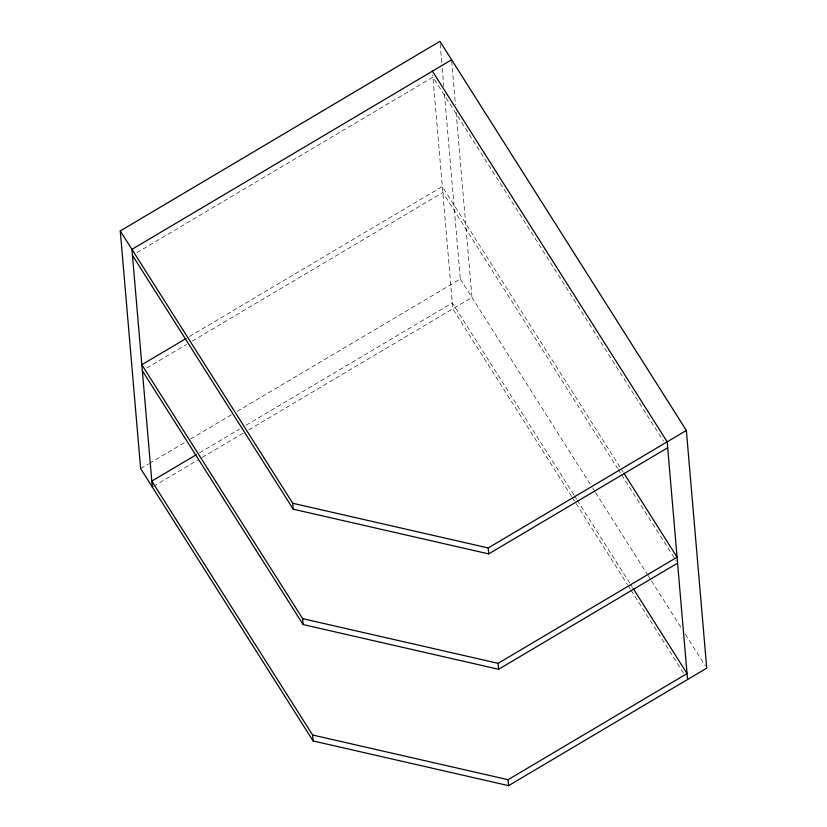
<?xml version="1.0" encoding="UTF-8"?>
<svg xmlns="http://www.w3.org/2000/svg" width="827" height="827" viewBox="0 0 827 827"><rect width="100%" height="100%" fill="white"/><g stroke="black" fill="none" stroke-linecap="round" stroke-linejoin="round"><path stroke-width="0.62" stroke-dasharray="4.13 3.1" d="M136.879 252.68L432.935 77.097L663.543 441.225M189.507 336.465L442.311 186.53L623.217 472.165M146.772 368.056L186.685 344.383M192.236 341.096L442.827 192.474L617.511 468.299M140.642 468.62L148.405 464.009M149.522 463.358L185.041 442.29M190.582 439.003L231.653 414.647M237.204 411.35L460.308 279.04L444.337 92.738M199.483 452.834L239.396 429.161M246.053 425.212L452.286 302.899L573.814 494.773M153.419 486.4L197.818 460.06M202.212 457.465L243.324 433.079M248.782 429.844L471.979 297.472L456.122 112.462M618.203 469.385L620.963 473.747M621.656 474.832L676.197 560.964M460.308 279.04L592.122 487.165M592.814 488.25L594.882 491.527M595.574 492.613L647.355 574.383M648.048 575.468L650.808 579.83M651.5 580.916L681.19 627.796M685.335 634.34L705.359 665.952M574.507 495.869L576.574 499.136M577.267 500.232L629.74 583.087M630.432 584.172L632.5 587.439M571.56 496.355L452.803 308.843L432.748 75.009M572.253 497.451L627.486 584.668M628.179 585.754L630.246 589.02M630.939 590.116L684.105 674.057M451.718 61.064L455.46 104.75M440.15 43.924L441.804 63.193M442.238 68.331L443.789 86.318"/><path stroke-width="1.24" d="M120.266 230.929L439.933 41.35L686.358 430.443L706.734 668.133L508.584 785.65L313.113 740.951L140.642 468.62L120.266 230.929L292.737 503.261L293.244 509.194L488.716 553.904L667.689 447.758M451.604 59.782L131.938 249.361L152.313 487.051M186.178 338.439L141.83 364.738L302.63 618.637L303.137 624.581L498.609 669.281L677.582 563.146M196.154 454.809L151.806 481.107L312.606 735.007L313.113 740.951M292.737 503.261L488.209 547.96L686.358 430.443M302.63 618.637L498.102 663.337L677.075 557.202L623.909 473.251M312.606 735.007L508.078 779.706L687.051 673.571L633.193 588.535M432.418 71.153L667.182 441.825L687.557 679.515M132.444 255.305L293.244 509.194M142.337 370.682L303.137 624.581M488.209 547.96L488.716 553.904M498.102 663.337L498.609 669.281M508.078 779.706L508.584 785.65"/></g></svg>
